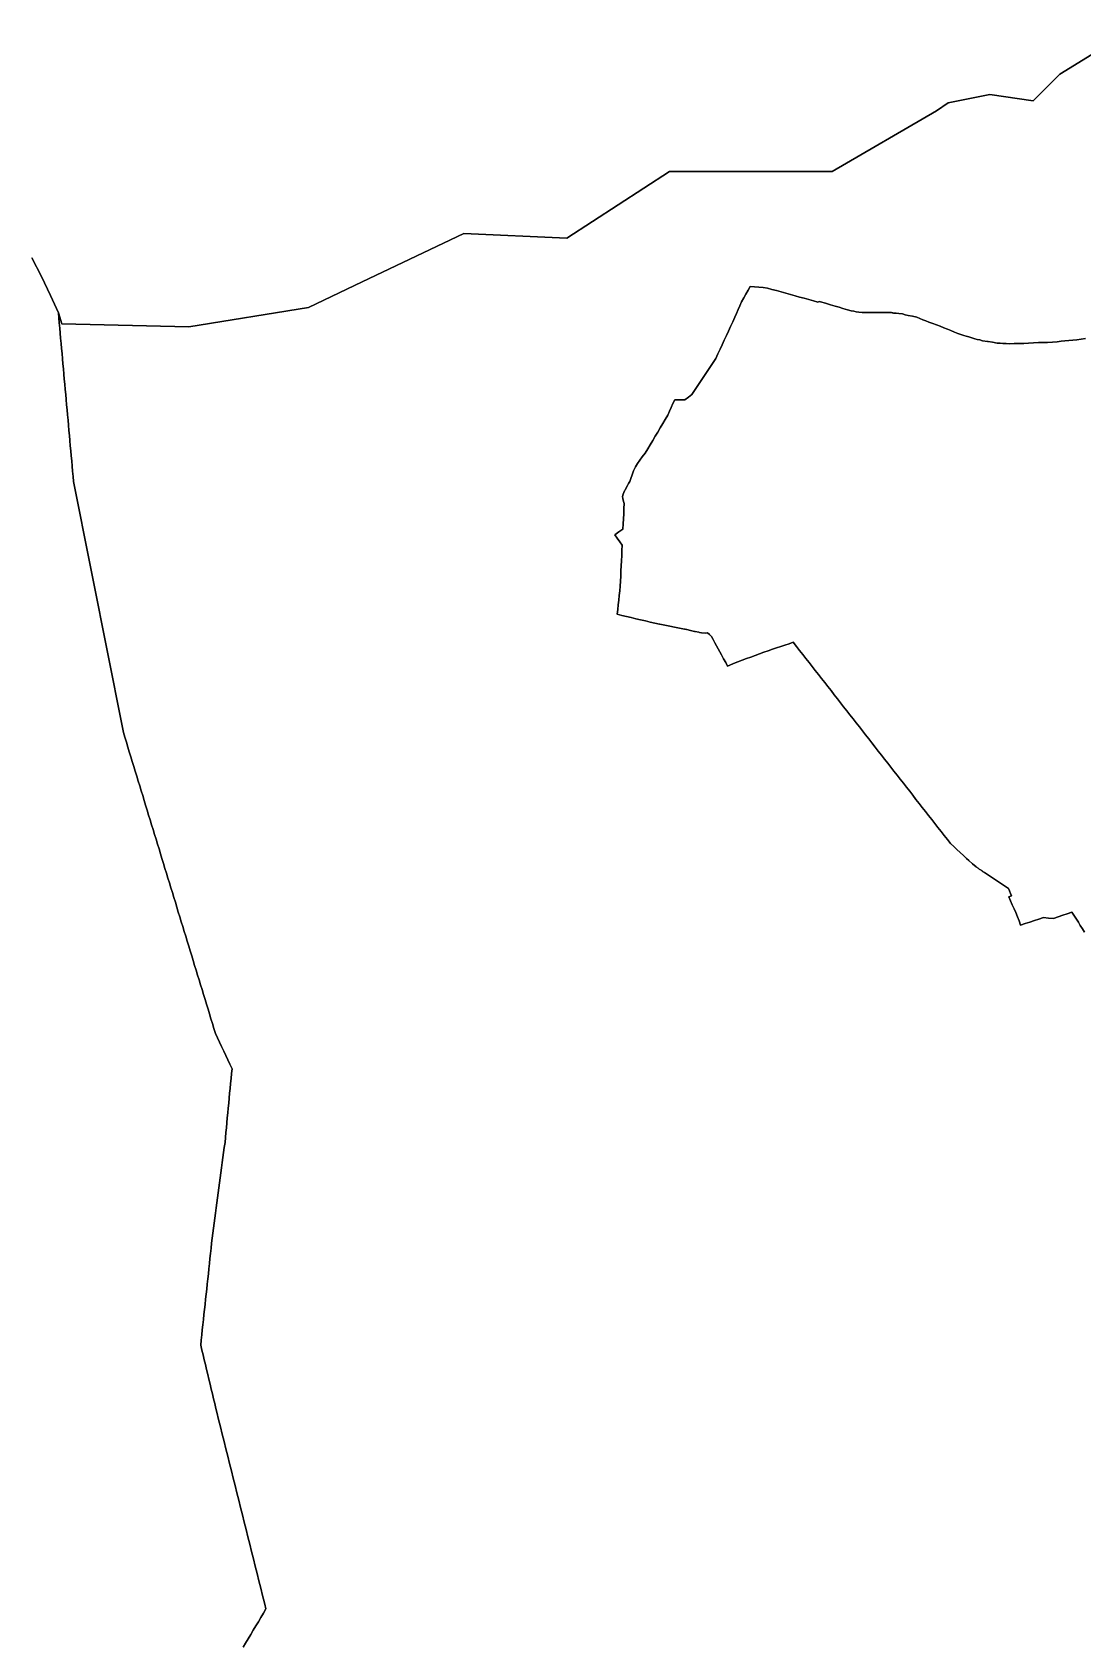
# Model space of a CAD drawing. Header units: inches. Extents: x 130170 to 284068, y 377793 to 804530.
# Drawn here: x 189381 to 191420, y 575059 to 578189 of the extents above; entities that cross this region are included whole.
import ezdxf

# ---------------------------------------------------------------- set-up
doc = ezdxf.new("R2010")
doc.units = ezdxf.units.IN
doc.header["$MEASUREMENT"] = 0
doc.layers.add('muni_il', color=7, linetype='Continuous')

msp = doc.modelspace()

# ---------------------------------------------------------------- linework, layer by layer
at = {"layer": 'muni_il'}
for points in [[(191508.1, 578188.9), (191375.2, 578107.4), (191323.8, 578056.1), (191239.2, 578068.2), (191158.5, 578051.8), (191135.6, 578036.3), (190933.3, 577918.9), (190617.7, 577918.9), (190418.1, 577789), (190218.5, 577798.3), (190021.3, 577704.3), (189916.8, 577654.5), (189684.8, 577617.4), (189438.3, 577622.9), (189431.5, 577644.6), (189416.3, 577678.2), (189398.5, 577715), (189380.2, 577751.3)], [(189790, 575054), (189794.9, 575062.2), (189799.8, 575070.5), (189804.8, 575078.8), (189809.7, 575087), (189814.6, 575095.3), (189819.6, 575103.6), (189824.5, 575111.8), (189829.4, 575120.1), (189834.3, 575128.3), (189832, 575137.8), (189829.6, 575147.3), (189827.2, 575156.8), (189824.9, 575166.3), (189822.5, 575175.8), (189820.1, 575185.3), (189817.7, 575194.8), (189815.4, 575204.3), (189813, 575213.8), (189810.6, 575223.3), (189808.2, 575232.8), (189805.9, 575242.2), (189803.5, 575251.7), (189801.1, 575261.2), (189798.8, 575270.7), (189796.4, 575280.2), (189794, 575289.7), (189791.6, 575299.2), (189789.3, 575308.7), (189786.9, 575318.2), (189784.5, 575327.7), (189782.2, 575337.2), (189779.8, 575346.7), (189777.4, 575356.2), (189775, 575365.6), (189772.7, 575375.1), (189770.3, 575384.6), (189767.9, 575394.1), (189765.5, 575403.6), (189763.2, 575413.1), (189760.8, 575422.6), (189758.4, 575432.1), (189756.1, 575441.6), (189753.7, 575451.1), (189751.3, 575460.6), (189748.9, 575470.1), (189746.6, 575479.5), (189744.2, 575489), (189741.9, 575498.5), (189739.6, 575508), (189737.4, 575517.4), (189735.1, 575526.9), (189732.8, 575536.3), (189730.5, 575545.8), (189728.2, 575555.3), (189726, 575564.7), (189723.7, 575574.2), (189721.4, 575583.6), (189719.1, 575593.1), (189716.8, 575602.6), (189714.5, 575612), (189712.3, 575621.5), (189710, 575630.9), (189707.7, 575640.4), (189708.8, 575650.3), (189709.8, 575660.2), (189710.9, 575670.1), (189711.9, 575680), (189713, 575689.9), (189714.1, 575699.8), (189715.1, 575709.7), (189716.2, 575719.6), (189717.3, 575729.4), (189718.3, 575739.3), (189719.4, 575749.2), (189720.4, 575759.1), (189721.5, 575769), (189722.6, 575778.9), (189723.6, 575788.8), (189724.7, 575798.7), (189725.7, 575808.6), (189726.8, 575818.5), (189727.9, 575828.4), (189728.9, 575838.3), (189730.2, 575848.1), (189731.5, 575857.8), (189732.8, 575867.6), (189734.1, 575877.4), (189735.4, 575887.2), (189736.7, 575896.9), (189738, 575906.7), (189739.3, 575916.5), (189740.6, 575926.3), (189741.9, 575936), (189743.2, 575945.8), (189744.5, 575955.6), (189745.8, 575965.4), (189747.1, 575975.2), (189748.4, 575984.9), (189749.7, 575994.7), (189751, 576004.5), (189752.3, 576014.3), (189753.6, 576024), (189754.9, 576033.8), (189755.8, 576043.4), (189756.7, 576052.9), (189757.6, 576062.5), (189758.5, 576072), (189759.4, 576081.6), (189760.3, 576091.1), (189761.2, 576100.7), (189762.1, 576110.2), (189763, 576119.8), (189763.9, 576129.4), (189764.8, 576138.9), (189765.7, 576148.5), (189766.7, 576158), (189767.6, 576167.6), (189768.5, 576177.1), (189764.4, 576185.7), (189760.4, 576194.3), (189756.4, 576202.8), (189752.4, 576211.4), (189748.4, 576220), (189744.3, 576228.5), (189740.3, 576237.1), (189736.3, 576245.7), (189733.4, 576255.1), (189730.5, 576264.5), (189727.6, 576273.9), (189724.8, 576283.4), (189721.9, 576292.8), (189719, 576302.2), (189716.1, 576311.6), (189713.2, 576321), (189710.4, 576330.5), (189707.5, 576339.9), (189704.6, 576349.3), (189701.7, 576358.7), (189698.8, 576368.1), (189695.9, 576377.5), (189693.1, 576387), (189690.2, 576396.4), (189687.3, 576405.8), (189684.4, 576415.2), (189681.5, 576424.6), (189678.7, 576434.1), (189675.8, 576443.5), (189672.9, 576452.9), (189670, 576462.3), (189667.1, 576471.7), (189664.2, 576481.2), (189661.4, 576490.6), (189658.5, 576500), (189655.6, 576509.4), (189652.7, 576518.8), (189649.8, 576528.3), (189647, 576537.7), (189644.1, 576547.1), (189641.2, 576556.5), (189638.3, 576565.9), (189635.4, 576575.4), (189632.5, 576584.8), (189629.7, 576594.2), (189626.8, 576603.6), (189623.9, 576613), (189621, 576622.4), (189618.1, 576631.9), (189615.3, 576641.3), (189612.4, 576650.7), (189609.5, 576660.1), (189606.6, 576669.5), (189603.7, 576679), (189600.8, 576688.4), (189598, 576697.8), (189595.1, 576707.2), (189592.2, 576716.6), (189589.3, 576726.1), (189586.4, 576735.5), (189583.6, 576744.9), (189580.7, 576754.3), (189577.8, 576763.7), (189574.9, 576773.2), (189572, 576782.6), (189569.1, 576792), (189566.3, 576801.4), (189563.4, 576810.8), (189560.5, 576820.3), (189557.6, 576829.7), (189555.7, 576839.4), (189553.7, 576849.2), (189551.8, 576858.9), (189549.9, 576868.7), (189547.9, 576878.4), (189546, 576888.1), (189544.1, 576897.9), (189542.1, 576907.6), (189540.2, 576917.4), (189538.3, 576927.1), (189536.3, 576936.9), (189534.4, 576946.6), (189532.5, 576956.4), (189530.5, 576966.1), (189528.6, 576975.9), (189526.6, 576985.6), (189524.7, 576995.3), (189522.8, 577005.1), (189520.8, 577014.8), (189518.9, 577024.6), (189517, 577034.3), (189515, 577044.1), (189513.1, 577053.8), (189511.2, 577063.6), (189509.2, 577073.3), (189507.3, 577083.1), (189505.4, 577092.8), (189503.4, 577102.5), (189501.5, 577112.3), (189499.5, 577122), (189497.6, 577131.8), (189495.7, 577141.5), (189493.7, 577151.3), (189491.8, 577161), (189489.9, 577170.8), (189487.9, 577180.5), (189486, 577190.3), (189484.1, 577200), (189482.1, 577209.7), (189480.2, 577219.5), (189478.3, 577229.2), (189476.3, 577239), (189474.4, 577248.7), (189472.5, 577258.5), (189470.5, 577268.2), (189468.6, 577278), (189466.6, 577287.7), (189464.7, 577297.5), (189462.8, 577307.2), (189460.8, 577317), (189459.9, 577326.9), (189459.1, 577336.8), (189458.2, 577346.7), (189457.3, 577356.7), (189456.4, 577366.6), (189455.5, 577376.5), (189454.6, 577386.4), (189453.7, 577396.4), (189452.8, 577406.3), (189451.9, 577416.2), (189451.1, 577426.1), (189450.2, 577436.1), (189449.3, 577446), (189448.4, 577455.9), (189447.5, 577465.9), (189446.6, 577475.8), (189445.7, 577485.7), (189444.8, 577495.6), (189443.9, 577505.6), (189443, 577515.5), (189442.2, 577525.4), (189441.3, 577535.3), (189440.4, 577545.3), (189439.5, 577555.2), (189438.6, 577565.1), (189437.7, 577575.1), (189436.8, 577585), (189435.9, 577594.9), (189435, 577604.8), (189434.2, 577614.8), (189433.3, 577624.7), (189432.4, 577634.6), (189431.5, 577644.5), (189431.5, 577644.6), (189431.5, 577644.6), (189438.3, 577622.9), (189684.8, 577617.4), (189916.8, 577654.5), (190021.3, 577704.3), (190218.5, 577798.3), (190418.1, 577789), (190617.7, 577918.9), (190933.3, 577918.9), (191135.6, 578036.3), (191158.5, 578051.8), (191239.2, 578068.2), (191323.8, 578056.1), (191375.2, 578107.4), (191508.1, 578188.9)], [(189380.2, 577751.3), (189398.5, 577715), (189416.3, 577678.2), (189431.5, 577644.6), (189431.5, 577644.6), (189431.5, 577644.5), (189432.4, 577634.6), (189433.3, 577624.7), (189434.2, 577614.8), (189435, 577604.8), (189435.9, 577594.9), (189436.8, 577585), (189437.7, 577575.1), (189438.6, 577565.1), (189439.5, 577555.2), (189440.4, 577545.3), (189441.3, 577535.3), (189442.2, 577525.4), (189443, 577515.5), (189443.9, 577505.6), (189444.8, 577495.6), (189445.7, 577485.7), (189446.6, 577475.8), (189447.5, 577465.9), (189448.4, 577455.9), (189449.3, 577446), (189450.2, 577436.1), (189451.1, 577426.1), (189451.9, 577416.2), (189452.8, 577406.3), (189453.7, 577396.4), (189454.6, 577386.4), (189455.5, 577376.5), (189456.4, 577366.6), (189457.3, 577356.7), (189458.2, 577346.7), (189459.1, 577336.8), (189459.9, 577326.9), (189460.8, 577317), (189462.8, 577307.2), (189464.7, 577297.5), (189466.6, 577287.7), (189468.6, 577278), (189470.5, 577268.2), (189472.5, 577258.5), (189474.4, 577248.7), (189476.3, 577239), (189478.3, 577229.2), (189480.2, 577219.5), (189482.1, 577209.7), (189484.1, 577200), (189486, 577190.3), (189487.9, 577180.5), (189489.9, 577170.8), (189491.8, 577161), (189493.7, 577151.3), (189495.7, 577141.5), (189497.6, 577131.8), (189499.5, 577122), (189501.5, 577112.3), (189503.4, 577102.5), (189505.4, 577092.8), (189507.3, 577083.1), (189509.2, 577073.3), (189511.2, 577063.6), (189513.1, 577053.8), (189515, 577044.1), (189517, 577034.3), (189518.9, 577024.6), (189520.8, 577014.8), (189522.8, 577005.1), (189524.7, 576995.3), (189526.6, 576985.6), (189528.6, 576975.9), (189530.5, 576966.1), (189532.5, 576956.4), (189534.4, 576946.6), (189536.3, 576936.9), (189538.3, 576927.1), (189540.2, 576917.4), (189542.1, 576907.6), (189544.1, 576897.9), (189546, 576888.1), (189547.9, 576878.4), (189549.9, 576868.7), (189551.8, 576858.9), (189553.7, 576849.2), (189555.7, 576839.4), (189557.6, 576829.7), (189560.5, 576820.3), (189563.4, 576810.8), (189566.3, 576801.4), (189569.1, 576792), (189572, 576782.6), (189574.9, 576773.2), (189577.8, 576763.7), (189580.7, 576754.3), (189583.6, 576744.9), (189586.4, 576735.5), (189589.3, 576726.1), (189592.2, 576716.6), (189595.1, 576707.2), (189598, 576697.8), (189600.8, 576688.4), (189603.7, 576679), (189606.6, 576669.5), (189609.5, 576660.1), (189612.4, 576650.7), (189615.3, 576641.3), (189618.1, 576631.9), (189621, 576622.4), (189623.9, 576613), (189626.8, 576603.6), (189629.7, 576594.2), (189632.5, 576584.8), (189635.4, 576575.4), (189638.3, 576565.9), (189641.2, 576556.5), (189644.1, 576547.1), (189647, 576537.7), (189649.8, 576528.3), (189652.7, 576518.8), (189655.6, 576509.4), (189658.5, 576500), (189661.4, 576490.6), (189664.2, 576481.2), (189667.1, 576471.7), (189670, 576462.3), (189672.9, 576452.9), (189675.8, 576443.5), (189678.7, 576434.1), (189681.5, 576424.6), (189684.4, 576415.2), (189687.3, 576405.8), (189690.2, 576396.4), (189693.1, 576387), (189695.9, 576377.5), (189698.8, 576368.1), (189701.7, 576358.7), (189704.6, 576349.3), (189707.5, 576339.9), (189710.4, 576330.5), (189713.2, 576321), (189716.1, 576311.6), (189719, 576302.2), (189721.9, 576292.8), (189724.8, 576283.4), (189727.6, 576273.9), (189730.5, 576264.5), (189733.4, 576255.1), (189736.3, 576245.7), (189740.3, 576237.1), (189744.3, 576228.5), (189748.4, 576220), (189752.4, 576211.4), (189756.4, 576202.8), (189760.4, 576194.3), (189764.4, 576185.7), (189768.5, 576177.1), (189767.6, 576167.6), (189766.7, 576158), (189765.7, 576148.5), (189764.8, 576138.9), (189763.9, 576129.4), (189763, 576119.8), (189762.1, 576110.2), (189761.2, 576100.7), (189760.3, 576091.1), (189759.4, 576081.6), (189758.5, 576072), (189757.6, 576062.5), (189756.7, 576052.9), (189755.8, 576043.4), (189754.9, 576033.8), (189753.6, 576024), (189752.3, 576014.3), (189751, 576004.5), (189749.7, 575994.7), (189748.4, 575984.9), (189747.1, 575975.2), (189745.8, 575965.4), (189744.5, 575955.6), (189743.2, 575945.8), (189741.9, 575936), (189740.6, 575926.3), (189739.3, 575916.5), (189738, 575906.7), (189736.7, 575896.9), (189735.4, 575887.2), (189734.1, 575877.4), (189732.8, 575867.6), (189731.5, 575857.8), (189730.2, 575848.1), (189728.9, 575838.3), (189727.9, 575828.4), (189726.8, 575818.5), (189725.7, 575808.6), (189724.7, 575798.7), (189723.6, 575788.8), (189722.6, 575778.9), (189721.5, 575769), (189720.4, 575759.1), (189719.4, 575749.2), (189718.3, 575739.3), (189717.3, 575729.4), (189716.2, 575719.6), (189715.1, 575709.7), (189714.1, 575699.8), (189713, 575689.9), (189711.9, 575680), (189710.9, 575670.1), (189709.8, 575660.2), (189708.8, 575650.3), (189707.7, 575640.4), (189710, 575630.9), (189712.3, 575621.5), (189714.5, 575612), (189716.8, 575602.6), (189719.1, 575593.1), (189721.4, 575583.6), (189723.7, 575574.2), (189726, 575564.7), (189728.2, 575555.3), (189730.5, 575545.8), (189732.8, 575536.3), (189735.1, 575526.9), (189737.4, 575517.4), (189739.6, 575508), (189741.9, 575498.5), (189744.2, 575489), (189746.6, 575479.5), (189748.9, 575470.1), (189751.3, 575460.6), (189753.7, 575451.1), (189756.1, 575441.6), (189758.4, 575432.1), (189760.8, 575422.6), (189763.2, 575413.1), (189765.5, 575403.6), (189767.9, 575394.1), (189770.3, 575384.6), (189772.7, 575375.1), (189775, 575365.6), (189777.4, 575356.2), (189779.8, 575346.7), (189782.2, 575337.2), (189784.5, 575327.7), (189786.9, 575318.2), (189789.3, 575308.7), (189791.6, 575299.2), (189794, 575289.7), (189796.4, 575280.2), (189798.8, 575270.7), (189801.1, 575261.2), (189803.5, 575251.7), (189805.9, 575242.2), (189808.2, 575232.8), (189810.6, 575223.3), (189813, 575213.8), (189815.4, 575204.3), (189817.7, 575194.8), (189820.1, 575185.3), (189822.5, 575175.8), (189824.9, 575166.3), (189827.2, 575156.8), (189829.6, 575147.3), (189832, 575137.8), (189834.3, 575128.3), (189829.4, 575120.1), (189824.5, 575111.8), (189819.6, 575103.6), (189814.6, 575095.3), (189809.7, 575087), (189804.8, 575078.8), (189799.8, 575070.5), (189794.9, 575062.2), (189790, 575054)], [(191423.3, 576442), (191419.1, 576448.7), (191415, 576455.3), (191411.3, 576461.2), (191407.5, 576467.1), (191403.8, 576472.9), (191398.8, 576480.9), (191389.8, 576477.8), (191380.9, 576474.8), (191371.9, 576471.7), (191363, 576468.6), (191353.3, 576469.5), (191343.7, 576470.4), (191334.8, 576467.5), (191325.9, 576464.5), (191317, 576461.6), (191308.1, 576458.6), (191299.2, 576455.6), (191296.1, 576463.8), (191293, 576471.9), (191289.9, 576480.1), (191286.5, 576487.6), (191283.1, 576495.2), (191279.7, 576502.8), (191276.3, 576510.4), (191281.5, 576512.3), (191279.5, 576517.2), (191277.6, 576522.2), (191275.7, 576527.1), (191267.9, 576532.2), (191260.1, 576537.4), (191252.3, 576542.5), (191244.5, 576547.7), (191236.8, 576552.8), (191229, 576558), (191228.9, 576558), (191228.9, 576558.1), (191227.8, 576558.8), (191226.6, 576559.4), (191225.5, 576560.1), (191224.4, 576560.9), (191223.3, 576561.6), (191222.3, 576562.3), (191221.2, 576563), (191220.1, 576563.8), (191219, 576564.5), (191217.9, 576565.2), (191216.9, 576566), (191215.8, 576566.8), (191214.7, 576567.6), (191213.7, 576568.3), (191212.6, 576569.1), (191205.9, 576574.6), (191198.4, 576581.1), (191194.2, 576584.9), (191188, 576590.7), (191181.8, 576596.5), (191175.6, 576602.3), (191169.4, 576608.1), (191163.3, 576613.9), (191157.1, 576621.8), (191151, 576629.6), (191144.9, 576637.4), (191138.8, 576645.2), (191132.7, 576653), (191126.6, 576660.8), (191120.5, 576668.6), (191114.4, 576676.5), (191108.3, 576684.3), (191102.2, 576692.1), (191096.1, 576699.9), (191090, 576707.7), (191083.9, 576715.5), (191077.8, 576723.3), (191071.7, 576731.2), (191065.6, 576739), (191059.5, 576746.8), (191053.4, 576754.6), (191047.3, 576762.4), (191041.2, 576770.2), (191035.1, 576778.1), (191028.9, 576785.9), (191022.8, 576793.7), (191016.7, 576801.5), (191010.6, 576809.3), (191004.5, 576817.1), (190998.4, 576824.9), (190992.3, 576832.8), (190986.2, 576840.6), (190980.1, 576848.4), (190974, 576856.2), (190967.9, 576864), (190961.8, 576871.8), (190955.7, 576879.6), (190949.6, 576887.5), (190943.5, 576895.3), (190937.4, 576903.1), (190931.3, 576910.9), (190925.2, 576918.7), (190919.1, 576926.5), (190913, 576934.4), (190906.9, 576942.2), (190900.7, 576950), (190894.6, 576957.8), (190888.5, 576965.6), (190882.4, 576973.4), (190876.3, 576981.2), (190870.2, 576989.1), (190864.1, 576996.9), (190858, 577004.7), (190849.9, 577002), (190841.7, 576999.3), (190833.6, 576996.5), (190825.4, 576993.8), (190817.3, 576991.1), (190809.1, 576988.4), (190801, 576985.7), (190792.6, 576982.5), (190784.1, 576979.4), (190775.7, 576976.2), (190767.2, 576973), (190758.8, 576969.9), (190750.3, 576966.7), (190742.2, 576963.5), (190734.6, 576960.5), (190730.3, 576958.6), (190726.9, 576965.3), (190722.7, 576972.9), (190718.5, 576980.6), (190715.5, 576986.3), (190712.4, 576992.1), (190709.1, 576998), (190705.8, 577004), (190702.5, 577009.9), (190699, 577016.1), (190699, 577016.1), (190699, 577016.1), (190695.3, 577019.6), (190691.5, 577023.1), (190688.3, 577022.4), (190680, 577023.1), (190675.8, 577023.9), (190674.8, 577024.2), (190667.3, 577025.7), (190666.3, 577025.9), (190666.2, 577026), (190666.1, 577026), (190658.7, 577027.7), (190651.3, 577029.3), (190650.4, 577029.4), (190647.9, 577030.1), (190646.8, 577030.3), (190637.2, 577032.2), (190627.6, 577034.1), (190618, 577036), (190608.5, 577037.9), (190598.9, 577039.8), (190598.6, 577039.8), (190598.2, 577039.8), (190589.1, 577042), (190580, 577044.1), (190570.8, 577046.2), (190561.7, 577048.4), (190552.6, 577050.5), (190543.4, 577052.7), (190534.3, 577054.8), (190525.2, 577057), (190516, 577059.1), (190517.1, 577068.2), (190518.1, 577077.3), (190519.1, 577086.3), (190520.1, 577095.4), (190521.1, 577104.5), (190522.1, 577113.6), (190522.6, 577123.5), (190523, 577133.4), (190523.5, 577143.4), (190524, 577153.3), (190524.5, 577163.2), (190524.9, 577173.2), (190525.4, 577183.1), (190525.9, 577193.1), (190521, 577199.9), (190516.2, 577206.7), (190511.4, 577213.5), (190519.4, 577218.9), (190527.3, 577224.4), (190527.8, 577234.4), (190528.3, 577244.4), (190528.8, 577254.3), (190529.2, 577264.3), (190529.7, 577274.3), (190528.3, 577278.2), (190526.9, 577283.8), (190526.5, 577287.6), (190527.8, 577292.4), (190529.1, 577295.3), (190530.6, 577298.7), (190530.7, 577299.1), (190530.9, 577299.5), (190531.4, 577300.6), (190536.2, 577309.2), (190538.4, 577313.3), (190540.7, 577317), (190542.7, 577322.4), (190545.4, 577330.1), (190548, 577337.8), (190551.8, 577345.3), (190555.6, 577351.7), (190560.2, 577358.1), (190564.4, 577364.8), (190570.4, 577371.8), (190575.3, 577380), (190580.2, 577388.2), (190585.1, 577396.4), (190589.9, 577404.6), (190594.8, 577412.8), (190599.7, 577421), (190604.6, 577429.3), (190609.5, 577437.5), (190614.3, 577445.7), (190617.7, 577453.2), (190621, 577460.7), (190624.3, 577468.2), (190627.7, 577475.7), (190634.3, 577475.7), (190641, 577475.7), (190647.7, 577475.7), (190654.3, 577480.7), (190661, 577485.7), (190666.2, 577493.5), (190671.4, 577501.2), (190676.6, 577509), (190681.7, 577516.8), (190686.9, 577524.6), (190692.1, 577532.4), (190697.3, 577540.1), (190702.5, 577547.9), (190707.7, 577555.7), (190711.7, 577564.6), (190715.8, 577573.5), (190719.9, 577582.4), (190724, 577591.2), (190728, 577600.1), (190732.1, 577609), (190736.2, 577617.9), (190740.3, 577626.8), (190744.3, 577635.7), (190747.7, 577643.2), (190751, 577650.7), (190754.3, 577658.2), (190757.7, 577665.7), (190761.8, 577673.2), (190766, 577680.7), (190770.2, 577688.2), (190774.3, 577695.7), (190782.7, 577694.9), (190791, 577694), (190799.3, 577693.2), (190807.7, 577692.4), (190816.6, 577689.9), (190825.5, 577687.4), (190834.5, 577684.9), (190843.4, 577682.4), (190852.3, 577680), (190861.3, 577677.5), (190870.2, 577675), (190879.1, 577672.5), (190888.1, 577670), (190897, 577667.5), (190905.9, 577665.1), (190907.9, 577666.3), (190910.8, 577665.5), (190920.3, 577662.8), (190929.9, 577660), (190939.5, 577657.3), (190946.9, 577655), (190954.3, 577652.7), (190963, 577650.2), (190970.3, 577648.2), (190975.3, 577647.3), (190980.3, 577646.4), (190985.2, 577645.5), (190991.9, 577645.1), (190998.9, 577644.7), (191003.4, 577644.8), (191007.4, 577644.9), (191012.6, 577645.1), (191016.1, 577645.1), (191020.5, 577645.1), (191022.9, 577645.1), (191025, 577645.1), (191027, 577645.1), (191030.5, 577645.1), (191033.9, 577645.1), (191037.9, 577645), (191040.4, 577644.9), (191042.4, 577644.9), (191044.6, 577644.9), (191046.9, 577644.9), (191048.3, 577644.8), (191050.1, 577644.4), (191051.1, 577644.1), (191052.3, 577643.9), (191057.5, 577643.5), (191062.6, 577643.1), (191069.8, 577642.1), (191075.2, 577640.7), (191080.7, 577639.3), (191089.3, 577637.5), (191097.8, 577635.7), (191103.6, 577633.2), (191109.3, 577630.7), (191115.1, 577628.6), (191121, 577626.4), (191129, 577623.4), (191135.9, 577620.8), (191142.8, 577618.3), (191150, 577615.4), (191157.2, 577612.6), (191163.9, 577609.8), (191170.6, 577606.9), (191177.2, 577604.1), (191183, 577602.2), (191188.7, 577600.4), (191193.7, 577599.1), (191198.6, 577597.7), (191204.4, 577595.8), (191210.1, 577594), (191215, 577592.8), (191220, 577591.6), (191225.1, 577590.2), (191235, 577588.7), (191235, 577588.7), (191235, 577588.7), (191236.1, 577588.5), (191244.9, 577587.1), (191253.7, 577585.6), (191259.2, 577585.1), (191264.7, 577584.6), (191271.2, 577584.5), (191277.6, 577584.4), (191286.8, 577584.5), (191295.9, 577584.6), (191305.2, 577585), (191314.5, 577585.4), (191324.1, 577585.9), (191333.7, 577586.4), (191342.6, 577586.7), (191351.6, 577587), (191360.9, 577587.6), (191370.3, 577588.3), (191377.7, 577589.1), (191385.2, 577589.9), (191392.8, 577590.6), (191400.4, 577591.3), (191408, 577592.1), (191416.4, 577593.1), (191424.8, 577594.2)], [(191424.8, 577594.2), (191416.4, 577593.1), (191408, 577592.1), (191400.4, 577591.3), (191392.8, 577590.6), (191385.2, 577589.9), (191377.7, 577589.1), (191370.3, 577588.3), (191360.9, 577587.6), (191351.6, 577587), (191342.6, 577586.7), (191333.7, 577586.4), (191324.1, 577585.9), (191314.5, 577585.4), (191305.2, 577585), (191295.9, 577584.6), (191286.8, 577584.5), (191277.6, 577584.4), (191271.2, 577584.5), (191264.7, 577584.6), (191259.2, 577585.1), (191253.7, 577585.6), (191244.9, 577587.1), (191236.1, 577588.5), (191235, 577588.7), (191235, 577588.7), (191235, 577588.7), (191225.1, 577590.2), (191220, 577591.6), (191215, 577592.8), (191210.1, 577594), (191204.4, 577595.8), (191198.6, 577597.7), (191193.7, 577599.1), (191188.7, 577600.4), (191183, 577602.2), (191177.2, 577604.1), (191170.6, 577606.9), (191163.9, 577609.8), (191157.2, 577612.6), (191150, 577615.4), (191142.8, 577618.3), (191135.9, 577620.8), (191129, 577623.4), (191121, 577626.4), (191115.1, 577628.6), (191109.3, 577630.7), (191103.6, 577633.2), (191097.8, 577635.7), (191089.3, 577637.5), (191080.7, 577639.3), (191075.2, 577640.7), (191069.8, 577642.1), (191062.6, 577643.1), (191057.5, 577643.5), (191052.3, 577643.9), (191051.1, 577644.1), (191050.1, 577644.4), (191048.3, 577644.8), (191046.9, 577644.9), (191044.6, 577644.9), (191042.4, 577644.9), (191040.4, 577644.9), (191037.9, 577645), (191033.9, 577645.1), (191030.5, 577645.1), (191027, 577645.1), (191025, 577645.1), (191022.9, 577645.1), (191020.5, 577645.1), (191016.1, 577645.1), (191012.6, 577645.1), (191007.4, 577644.9), (191003.4, 577644.8), (190998.9, 577644.7), (190991.9, 577645.1), (190985.2, 577645.5), (190980.3, 577646.4), (190975.3, 577647.3), (190970.3, 577648.2), (190963, 577650.2), (190954.3, 577652.7), (190946.9, 577655), (190939.5, 577657.3), (190929.9, 577660), (190920.3, 577662.8), (190910.8, 577665.5), (190907.9, 577666.3), (190905.9, 577665.1), (190897, 577667.5), (190888.1, 577670), (190879.1, 577672.5), (190870.2, 577675), (190861.3, 577677.5), (190852.3, 577680), (190843.4, 577682.4), (190834.5, 577684.9), (190825.5, 577687.4), (190816.6, 577689.9), (190807.7, 577692.4), (190799.3, 577693.2), (190791, 577694), (190782.7, 577694.9), (190774.3, 577695.7), (190770.2, 577688.2), (190766, 577680.7), (190761.8, 577673.2), (190757.7, 577665.7), (190754.3, 577658.2), (190751, 577650.7), (190747.7, 577643.2), (190744.3, 577635.7), (190740.3, 577626.8), (190736.2, 577617.9), (190732.1, 577609), (190728, 577600.1), (190724, 577591.2), (190719.9, 577582.4), (190715.8, 577573.5), (190711.7, 577564.6), (190707.7, 577555.7), (190702.5, 577547.9), (190697.3, 577540.1), (190692.1, 577532.4), (190686.9, 577524.6), (190681.7, 577516.8), (190676.6, 577509), (190671.4, 577501.2), (190666.2, 577493.5), (190661, 577485.7), (190654.3, 577480.7), (190647.7, 577475.7), (190641, 577475.7), (190634.3, 577475.7), (190627.7, 577475.7), (190624.3, 577468.2), (190621, 577460.7), (190617.7, 577453.2), (190614.3, 577445.7), (190609.5, 577437.5), (190604.6, 577429.3), (190599.7, 577421), (190594.8, 577412.8), (190589.9, 577404.6), (190585.1, 577396.4), (190580.2, 577388.2), (190575.3, 577380), (190570.4, 577371.8), (190564.4, 577364.8), (190560.2, 577358.1), (190555.6, 577351.7), (190551.8, 577345.3), (190548, 577337.8), (190545.4, 577330.1), (190542.7, 577322.4), (190540.7, 577317), (190538.4, 577313.3), (190536.2, 577309.2), (190531.4, 577300.6), (190530.9, 577299.5), (190530.7, 577299.1), (190530.6, 577298.7), (190529.1, 577295.3), (190527.8, 577292.4), (190526.5, 577287.6), (190526.9, 577283.8), (190528.3, 577278.2), (190529.7, 577274.3), (190529.2, 577264.3), (190528.8, 577254.3), (190528.3, 577244.4), (190527.8, 577234.4), (190527.3, 577224.4), (190519.4, 577218.9), (190511.4, 577213.5), (190516.2, 577206.7), (190521, 577199.9), (190525.9, 577193.1), (190525.4, 577183.1), (190524.9, 577173.2), (190524.5, 577163.2), (190524, 577153.3), (190523.5, 577143.4), (190523, 577133.4), (190522.6, 577123.5), (190522.1, 577113.6), (190521.1, 577104.5), (190520.1, 577095.4), (190519.1, 577086.3), (190518.1, 577077.3), (190517.1, 577068.2), (190516, 577059.1), (190525.2, 577057), (190534.3, 577054.8), (190543.4, 577052.7), (190552.6, 577050.5), (190561.7, 577048.4), (190570.8, 577046.2), (190580, 577044.1), (190589.1, 577042), (190598.2, 577039.8), (190598.6, 577039.8), (190598.9, 577039.8), (190608.5, 577037.9), (190618, 577036), (190627.6, 577034.1), (190637.2, 577032.2), (190646.8, 577030.3), (190647.9, 577030.1), (190650.4, 577029.4), (190651.3, 577029.3), (190658.7, 577027.7), (190666.1, 577026), (190666.2, 577026), (190666.3, 577025.9), (190667.3, 577025.7), (190674.8, 577024.2), (190675.8, 577023.9), (190680, 577023.1), (190688.3, 577022.4), (190691.5, 577023.1), (190695.3, 577019.6), (190699, 577016.1), (190699, 577016.1), (190699, 577016.1), (190702.5, 577009.9), (190705.8, 577004), (190709.1, 576998), (190712.4, 576992.1), (190715.5, 576986.3), (190718.5, 576980.6), (190722.7, 576972.9), (190726.9, 576965.3), (190730.3, 576958.6), (190734.6, 576960.5), (190742.2, 576963.5), (190750.3, 576966.7), (190758.8, 576969.9), (190767.2, 576973), (190775.7, 576976.2), (190784.1, 576979.4), (190792.6, 576982.5), (190801, 576985.7), (190809.1, 576988.4), (190817.3, 576991.1), (190825.4, 576993.8), (190833.6, 576996.5), (190841.7, 576999.3), (190849.9, 577002), (190858, 577004.7), (190864.1, 576996.9), (190870.2, 576989.1), (190876.3, 576981.2), (190882.4, 576973.4), (190888.5, 576965.6), (190894.6, 576957.8), (190900.7, 576950), (190906.9, 576942.2), (190913, 576934.4), (190919.1, 576926.5), (190925.2, 576918.7), (190931.3, 576910.9), (190937.4, 576903.1), (190943.5, 576895.3), (190949.6, 576887.5), (190955.7, 576879.6), (190961.8, 576871.8), (190967.9, 576864), (190974, 576856.2), (190980.1, 576848.4), (190986.2, 576840.6), (190992.3, 576832.8), (190998.4, 576824.9), (191004.5, 576817.1), (191010.6, 576809.3), (191016.7, 576801.5), (191022.8, 576793.7), (191028.9, 576785.9), (191035.1, 576778.1), (191041.2, 576770.2), (191047.3, 576762.4), (191053.4, 576754.6), (191059.5, 576746.8), (191065.6, 576739), (191071.7, 576731.2), (191077.8, 576723.3), (191083.9, 576715.5), (191090, 576707.7), (191096.1, 576699.9), (191102.2, 576692.1), (191108.3, 576684.3), (191114.4, 576676.5), (191120.5, 576668.6), (191126.6, 576660.8), (191132.7, 576653), (191138.8, 576645.2), (191144.9, 576637.4), (191151, 576629.6), (191157.1, 576621.8), (191163.3, 576613.9), (191169.4, 576608.1), (191175.6, 576602.3), (191181.8, 576596.5), (191188, 576590.7), (191194.2, 576584.9), (191198.4, 576581.1), (191205.9, 576574.6), (191212.6, 576569.1), (191213.7, 576568.3), (191214.7, 576567.6), (191215.8, 576566.8), (191216.9, 576566), (191217.9, 576565.2), (191219, 576564.5), (191220.1, 576563.8), (191221.2, 576563), (191222.3, 576562.3), (191223.3, 576561.6), (191224.4, 576560.9), (191225.5, 576560.1), (191226.6, 576559.4), (191227.8, 576558.8), (191228.9, 576558.1), (191228.9, 576558), (191229, 576558), (191236.8, 576552.8), (191244.5, 576547.7), (191252.3, 576542.5), (191260.1, 576537.4), (191267.9, 576532.2), (191275.7, 576527.1), (191277.6, 576522.2), (191279.5, 576517.2), (191281.5, 576512.3), (191276.3, 576510.4), (191279.7, 576502.8), (191283.1, 576495.2), (191286.5, 576487.6), (191289.9, 576480.1), (191293, 576471.9), (191296.1, 576463.8), (191299.2, 576455.6), (191308.1, 576458.6), (191317, 576461.6), (191325.9, 576464.5), (191334.8, 576467.5), (191343.7, 576470.4), (191353.3, 576469.5), (191363, 576468.6), (191371.9, 576471.7), (191380.9, 576474.8), (191389.8, 576477.8), (191398.8, 576480.9), (191403.8, 576472.9), (191407.5, 576467.1), (191411.3, 576461.2), (191415, 576455.3), (191419.1, 576448.7), (191423.3, 576442)]]:
    msp.add_lwpolyline(points, dxfattribs=at)

doc.saveas('drawing.dxf')
